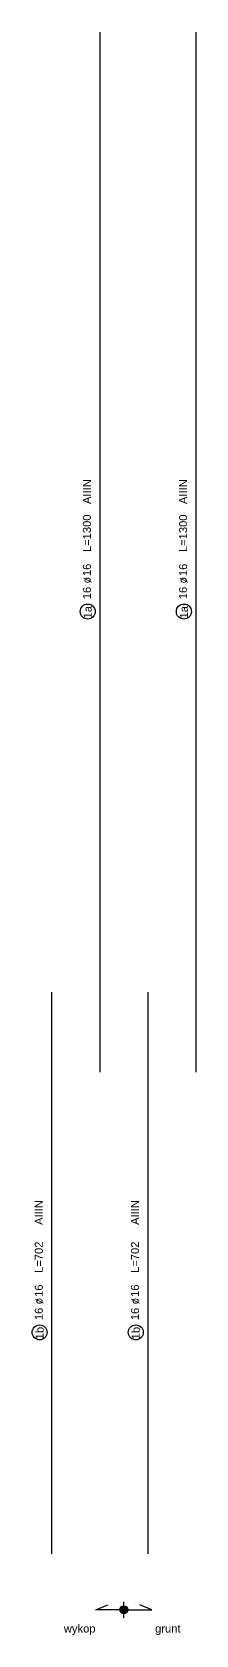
# Model space of a CAD drawing. Extents: x -4365 to 5377, y -4772 to -2374.
# Drawn here: x 2526 to 2730, y -4569 to -2565 of the extents above; entities that cross this region are included whole.
import ezdxf
from ezdxf.enums import TextEntityAlignment as Align

# ---------------------------------------------------------------- set-up
doc = ezdxf.new("R2010")
doc.units = 0
doc.header["$MEASUREMENT"] = 0
doc.layers.add('__SOL-OPISY', color=4, linetype='CONTINUOUS')
doc.layers.add('__SOL-ZBROJENIE', color=3, linetype='CONTINUOUS')
doc.styles.add('ARIAL', font='arial.ttf', dxfattribs={"height": 2.5})
doc.styles.add('SIMPLEX', font='SIMPLEX.SHX', dxfattribs={"width": 0.8})
doc.styles.get("Standard").update_dxf_attribs({"font": 'arial.ttf'})

# ---------------------------------------------------------------- blocks, each defined once
blk = doc.blocks.new('OPIS_PRET_BEZ_LINII')
at = {"layer": '__SOL-OPISY'}
blk.add_circle((25.7, 0), 9.36, dxfattribs=at)
at = {"layer": '__SOL-OPISY', "style": 'SIMPLEX', "width": 0.9}
blk.add_text(' %%c ', height=10, dxfattribs=at).set_placement((64.7, -4.8), align=Align.CENTER)
at = {"layer": '__SOL-OPISY', "style": 'ARIAL', "width": 0.8}
blk.add_attdef('NUMER', text='', height=10, dxfattribs=at).set_placement((25.7, 0), align=Align.MIDDLE)
blk.add_attdef('ILOSC', text='', height=10, dxfattribs=at).set_placement((56.9, -5.1), align=Align.RIGHT)
for tag, p in [('SREDNICA', (71, -5.1)), ('DLUGOSC', (95.1, -5.2)), ('STAL', (144.7, -5.2))]:
    blk.add_attdef(tag, p, '', height=10, dxfattribs=at)

msp = doc.modelspace()

# ---------------------------------------------------------------- hatches: boundary and pattern name
at = {"layer": '__SOL-OPISY'}
msp.add_hatch(color=256, dxfattribs=at).paths.add_polyline_path([(2645, -4537, 1), (2635, -4537, 1)])

# ---------------------------------------------------------------- linework, layer by layer
for p, q in [((2640, -4547), (2640, -4527)), ((2605, -4537), (2620, -4531)), ((2640, -4537), (2605, -4537)), ((2640, -4537), (2675, -4537)), ((2675, -4537), (2660, -4531))]:
    msp.add_line(p, q, dxfattribs=at)
msp.add_circle((2640, -4537), 5, dxfattribs=at)
at = {"layer": '__SOL-ZBROJENIE'}
for p, q in [((2610, -2565), (2610, -3865)), ((2730, -2565), (2730, -3865)), ((2550, -3765), (2550, -4467)), ((2670, -3765), (2670, -4467))]:
    msp.add_line(p, q, dxfattribs=at)

# ---------------------------------------------------------------- block references
at = {"layer": '__SOL-OPISY'}
ref = msp.add_blockref('OPIS_PRET_BEZ_LINII', (2595, -3315), dxfattribs=dict(at, rotation=90))
ref.add_attrib('NUMER', '1a', (2600, -3298), dxfattribs={"height": 10, "rotation": 90, "style": 'ARIAL'})
ref.add_attrib('ILOSC', '16', (2599, -3274), dxfattribs={"height": 10, "rotation": 90, "style": 'ARIAL'})
ref.add_attrib('SREDNICA', '16', (2599, -3245), dxfattribs={"height": 10, "rotation": 90, "style": 'ARIAL'})
ref.add_attrib('DLUGOSC', 'L=1300', (2599, -3215), dxfattribs={"height": 10, "rotation": 90, "style": 'ARIAL'})
ref.add_attrib('STAL', 'AIIIN', (2599, -3155), dxfattribs={"height": 10, "rotation": 90, "style": 'ARIAL'})
ref = msp.add_blockref('OPIS_PRET_BEZ_LINII', (2715, -3315), dxfattribs=dict(at, rotation=90))
ref.add_attrib('NUMER', '1a', (2720, -3298), dxfattribs={"height": 10, "rotation": 90, "style": 'ARIAL'})
ref.add_attrib('ILOSC', '16', (2719, -3274), dxfattribs={"height": 10, "rotation": 90, "style": 'ARIAL'})
ref.add_attrib('SREDNICA', '16', (2719, -3245), dxfattribs={"height": 10, "rotation": 90, "style": 'ARIAL'})
ref.add_attrib('DLUGOSC', 'L=1300', (2719, -3215), dxfattribs={"height": 10, "rotation": 90, "style": 'ARIAL'})
ref.add_attrib('STAL', 'AIIIN', (2719, -3155), dxfattribs={"height": 10, "rotation": 90, "style": 'ARIAL'})
ref = msp.add_blockref('OPIS_PRET_BEZ_LINII', (2535, -4216), dxfattribs=dict(at, rotation=90))
ref.add_attrib('NUMER', '1b', (2540, -4199), dxfattribs={"height": 10, "rotation": 90, "style": 'ARIAL'})
ref.add_attrib('ILOSC', '16', (2539, -4175), dxfattribs={"height": 10, "rotation": 90, "style": 'ARIAL'})
ref.add_attrib('SREDNICA', '16', (2539, -4146), dxfattribs={"height": 10, "rotation": 90, "style": 'ARIAL'})
ref.add_attrib('DLUGOSC', 'L=702', (2539, -4116), dxfattribs={"height": 10, "rotation": 90, "style": 'ARIAL'})
ref.add_attrib('STAL', 'AIIIN', (2539, -4056), dxfattribs={"height": 10, "rotation": 90, "style": 'ARIAL'})
ref = msp.add_blockref('OPIS_PRET_BEZ_LINII', (2655, -4216), dxfattribs=dict(at, rotation=90))
ref.add_attrib('NUMER', '1b', (2660, -4199), dxfattribs={"height": 10, "rotation": 90, "style": 'ARIAL'})
ref.add_attrib('ILOSC', '16', (2659, -4175), dxfattribs={"height": 10, "rotation": 90, "style": 'ARIAL'})
ref.add_attrib('SREDNICA', '16', (2659, -4146), dxfattribs={"height": 10, "rotation": 90, "style": 'ARIAL'})
ref.add_attrib('DLUGOSC', 'L=702', (2659, -4116), dxfattribs={"height": 10, "rotation": 90, "style": 'ARIAL'})
ref.add_attrib('STAL', 'AIIIN', (2659, -4056), dxfattribs={"height": 10, "rotation": 90, "style": 'ARIAL'})

# ---------------------------------------------------------------- texts
at = {"layer": '__SOL-OPISY', "char_height": 10, "width": 2500, "attachment_point": 5}
for s, insert in [('wykop\\P', (2585, -4562)), ('grunt\\P', (2695, -4562))]:
    msp.add_mtext(s, dxfattribs=dict(at, insert=insert))

doc.saveas('drawing.dxf')
